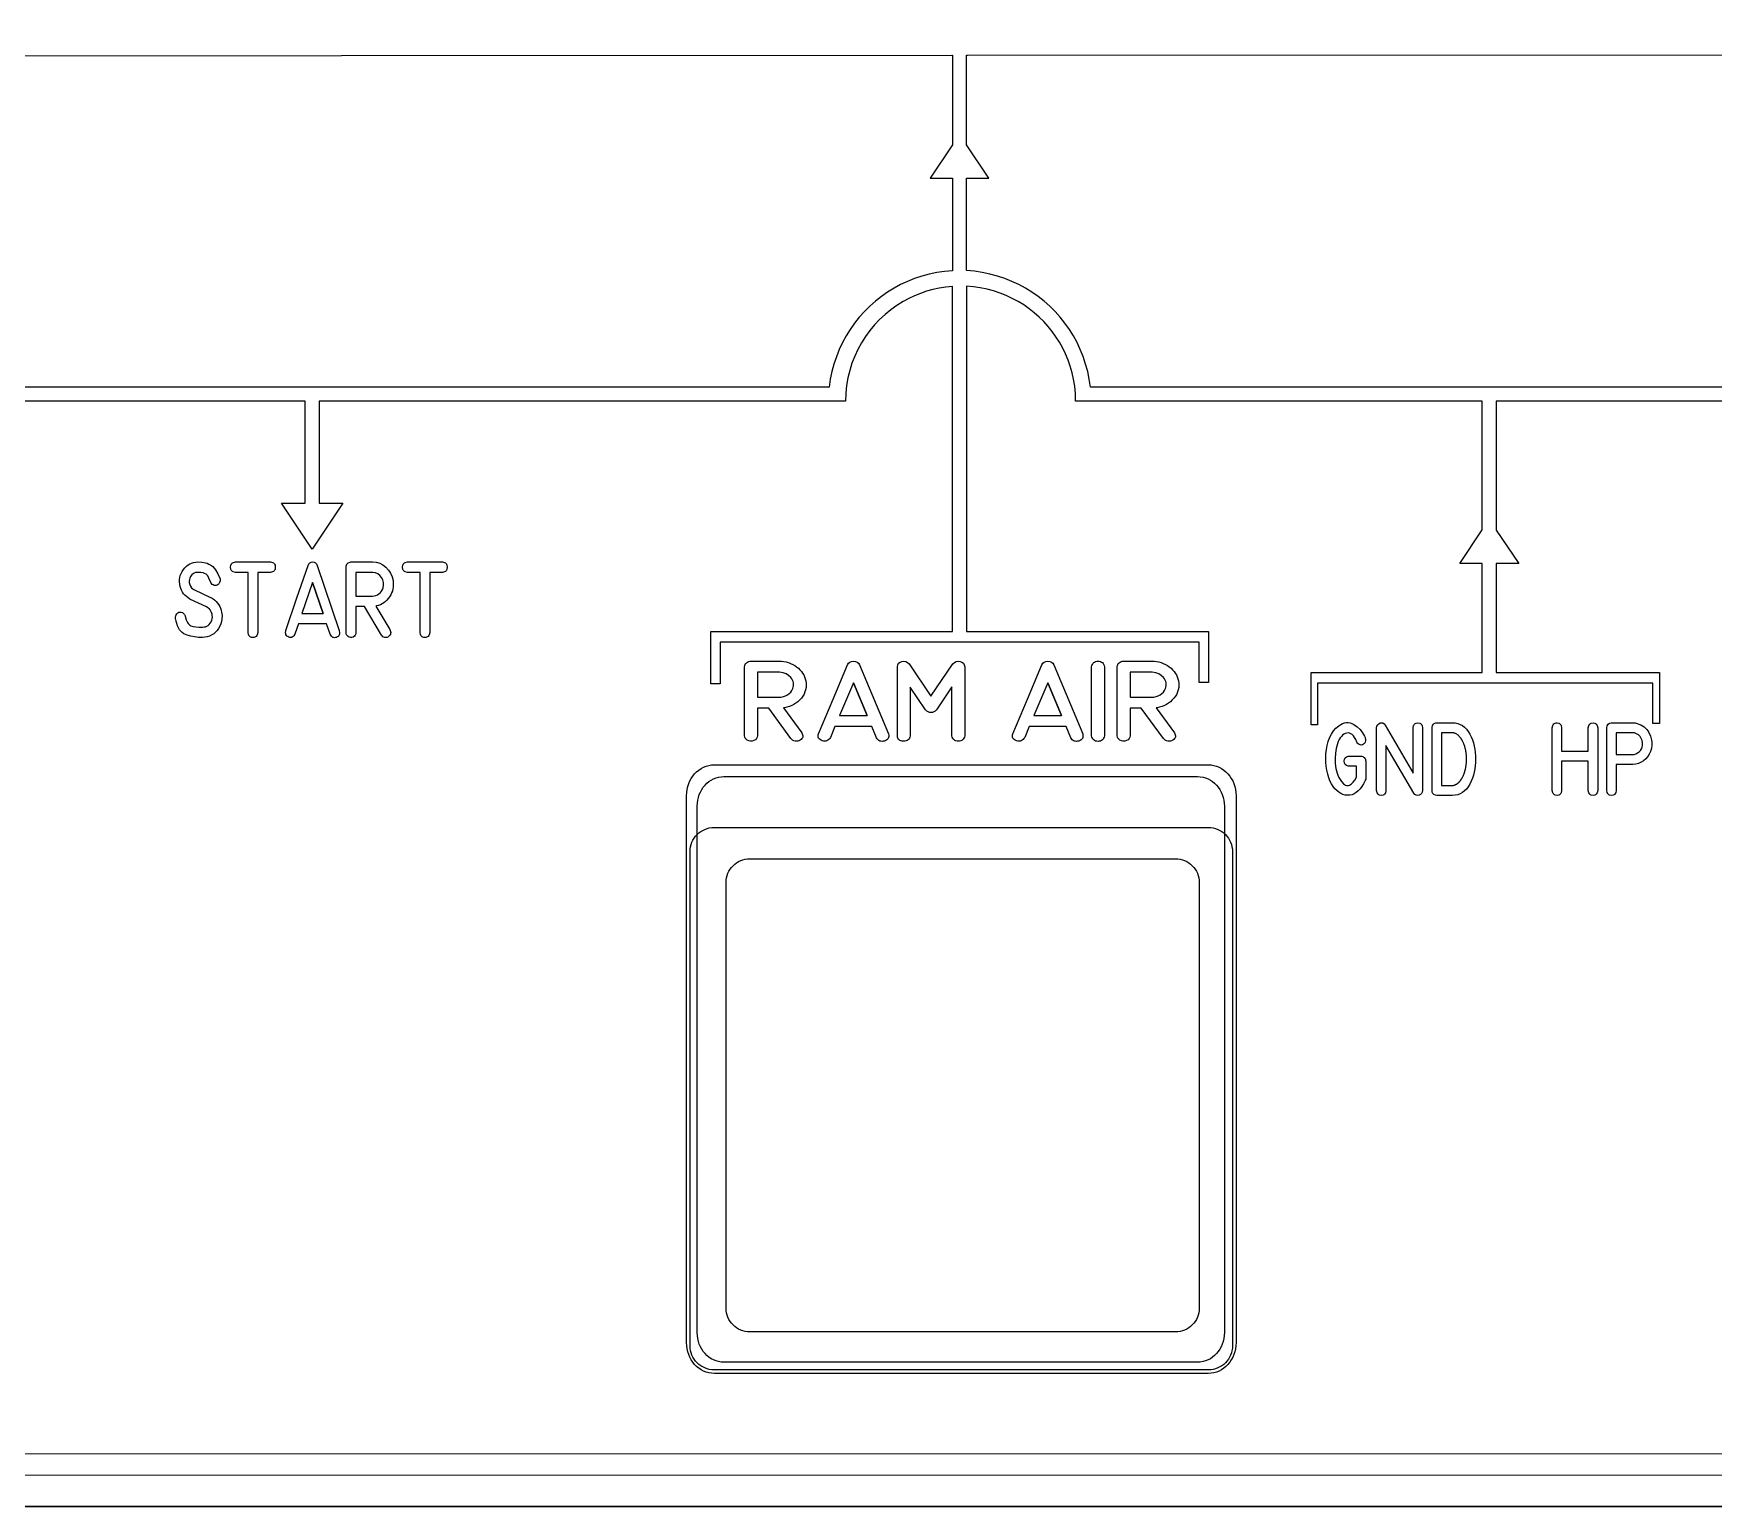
# Model space of a CAD drawing. Extents: x -1 to 333, y -1 to 144.
# Drawn here: x 86.3 to 158, y 31.6 to 94.5 of the extents above; entities that cross this region are included whole.
import ezdxf

# ---------------------------------------------------------------- set-up
doc = ezdxf.new("R2010")
doc.units = 0
for name, color, linetype in [('_BACKPANEL', 5, 'CONTINUOUS'), ('_ENGRAVING', 105, 'CONTINUOUS'), ('_TOPLAYER', 1, 'CONTINUOUS')]:
    doc.layers.add(name, color=color, linetype=linetype)

msp = doc.modelspace()

# ---------------------------------------------------------------- linework, layer by layer
at = {"layer": '_BACKPANEL'}
for points in [[(332.671, 144.363), (332.671, 139.666), (332.671, 130.272), (332.671, 120.878), (332.671, 41.031), (332.671, 31.637), (10.329, 31.637), (10.329, 41.031), (10.329, 120.878), (10.329, 130.272), (10.329, 139.666), (10.329, 144.363)], [(115.317, 60.615), (136.413, 60.615), (136.518, 60.609), (136.62, 60.594), (136.719, 60.568), (136.813, 60.534), (136.903, 60.491), (136.988, 60.44), (137.067, 60.38), (137.14, 60.314), (137.206, 60.241), (137.265, 60.162), (137.316, 60.078), (137.359, 59.988), (137.394, 59.893), (137.419, 59.795), (137.435, 59.692), (137.44, 59.587), (137.44, 38.492), (137.435, 38.387), (137.419, 38.284), (137.394, 38.186), (137.359, 38.091), (137.316, 38.001), (137.265, 37.917), (137.206, 37.838), (137.14, 37.765), (137.067, 37.699), (136.988, 37.64), (136.903, 37.588), (136.813, 37.545), (136.719, 37.511), (136.62, 37.485), (136.518, 37.47), (136.413, 37.465), (115.317, 37.465), (115.212, 37.47), (115.11, 37.485), (115.011, 37.511), (114.916, 37.545), (114.827, 37.588), (114.742, 37.64), (114.663, 37.699), (114.59, 37.765), (114.524, 37.838), (114.465, 37.917), (114.413, 38.001), (114.37, 38.091), (114.336, 38.186), (114.311, 38.284), (114.295, 38.387), (114.29, 38.492), (114.29, 59.587), (114.295, 59.692), (114.311, 59.795), (114.336, 59.893), (114.37, 59.988), (114.413, 60.078), (114.465, 60.162), (114.524, 60.241), (114.59, 60.314), (114.663, 60.38), (114.742, 60.44), (114.827, 60.491), (114.916, 60.534), (115.011, 60.568), (115.11, 60.594), (115.212, 60.609)]]:
    msp.add_lwpolyline(points, close=True, dxfattribs=at)
at = {"layer": '_ENGRAVING'}
for points in [[(73.351, 93.548), (125.46, 93.572), (125.487, 93.572), (125.487, 89.756), (124.53, 88.322), (125.487, 88.322), (125.487, 84.377), (125.151, 84.347), (124.821, 84.299), (124.496, 84.232), (124.179, 84.146), (123.869, 84.043), (123.567, 83.923), (123.275, 83.786), (122.993, 83.634), (122.717, 83.463), (122.452, 83.277), (122.198, 83.076), (121.956, 82.861), (121.727, 82.633), (121.512, 82.391), (121.31, 82.138), (121.123, 81.872), (120.951, 81.596), (120.795, 81.31), (120.655, 81.013), (120.532, 80.708), (120.427, 80.395), (120.34, 80.073), (120.271, 79.745), (120.223, 79.41), (73.353, 79.41)], [(216.263, 79.41), (131.377, 79.41), (131.328, 79.745), (131.26, 80.073), (131.173, 80.395), (131.068, 80.709), (130.945, 81.014), (130.805, 81.31), (130.649, 81.596), (130.477, 81.873), (130.29, 82.138), (130.088, 82.391), (129.872, 82.633), (129.643, 82.861), (129.402, 83.076), (129.148, 83.277), (128.882, 83.463), (128.606, 83.634), (128.322, 83.787), (128.027, 83.924), (127.722, 84.045), (127.408, 84.149), (127.086, 84.235), (126.758, 84.302), (126.425, 84.351), (126.087, 84.38), (126.087, 88.322), (127.043, 88.322), (126.087, 89.754), (126.087, 93.572), (126.136, 93.572), (267.289, 93.638)], [(171.068, 78.81), (148.702, 78.809), (148.702, 73.306), (149.656, 71.876), (148.702, 71.876), (148.702, 67.225), (155.668, 67.226), (155.668, 65.05), (155.388, 65.05), (155.388, 66.777), (141.078, 66.777), (141.072, 66.777), (141.072, 64.989), (140.793, 64.989), (140.793, 67.225), (140.793, 67.226), (147.87, 67.226), (148.102, 67.225), (148.102, 71.876), (147.143, 71.876), (148.102, 73.312), (148.102, 78.809), (131.427, 78.81), (130.746, 78.81), (130.736, 79.135), (130.705, 79.456), (130.659, 79.742), (130.596, 80.023), (130.518, 80.298), (130.424, 80.565), (130.315, 80.826), (130.193, 81.078), (130.056, 81.322), (129.906, 81.558), (129.744, 81.784), (129.569, 82), (129.383, 82.206), (129.185, 82.401), (128.976, 82.585), (128.758, 82.756), (128.529, 82.916), (128.292, 83.062), (128.043, 83.197), (127.784, 83.318), (127.518, 83.423), (127.244, 83.514), (126.963, 83.589), (126.676, 83.648), (126.384, 83.689), (126.087, 83.714), (126.087, 68.976), (136.418, 68.976), (136.418, 66.8), (136.019, 66.8), (136.019, 68.527), (115.576, 68.527), (115.567, 68.527), (115.567, 66.739), (115.168, 66.739), (115.168, 68.975), (115.168, 68.976), (125.278, 68.976), (125.487, 68.976), (125.487, 83.708), (125.204, 83.679), (124.926, 83.635), (124.652, 83.575), (124.383, 83.5), (124.121, 83.411), (123.866, 83.308), (123.619, 83.192), (123.381, 83.062), (123.112, 82.895), (122.854, 82.711), (122.609, 82.511), (122.378, 82.296), (122.161, 82.066), (121.959, 81.823), (121.773, 81.567), (121.603, 81.299), (121.45, 81.02), (121.316, 80.73), (121.199, 80.43), (121.103, 80.122), (121.026, 79.804), (120.971, 79.479), (120.937, 79.148), (120.926, 78.81), (98.459, 78.81), (98.459, 74.454), (99.467, 74.454), (98.159, 72.492), (96.85, 74.454), (97.859, 74.454), (97.859, 78.81), (73.353, 78.81)], [(326.47, 33.88), (16.01, 33.865), (15.92, 33.856), (15.836, 33.83), (15.759, 33.788), (15.693, 33.733), (15.639, 33.666), (15.597, 33.59), (15.571, 33.505), (15.562, 33.414), (15.572, 33.323), (15.598, 33.239), (15.64, 33.163), (15.695, 33.096), (15.761, 33.041), (15.837, 33), (15.922, 32.974), (16.012, 32.965), (326.47, 32.98)]]:
    msp.add_lwpolyline(points, dxfattribs=at)
for points in [[(93.811, 70.436), (93.834, 70.425), (93.861, 70.411), (93.885, 70.397), (93.908, 70.382), (93.932, 70.367), (94.001, 70.313), (94.064, 70.255), (94.12, 70.191), (94.168, 70.123), (94.21, 70.049), (94.245, 69.971), (94.273, 69.888), (94.293, 69.8), (94.31, 69.656), (94.305, 69.508), (94.288, 69.403), (94.258, 69.302), (94.217, 69.205), (94.164, 69.112), (94.102, 69.026), (94.032, 68.951), (93.955, 68.886), (93.87, 68.831), (93.774, 68.784), (93.676, 68.75), (93.577, 68.73), (93.476, 68.724), (93.307, 68.729), (93.141, 68.747), (92.98, 68.776), (92.822, 68.817), (92.747, 68.846), (92.677, 68.884), (92.614, 68.932), (92.555, 68.99), (92.502, 69.057), (92.455, 69.135), (92.414, 69.222), (92.378, 69.319), (92.351, 69.426), (92.331, 69.537), (92.325, 69.592), (92.333, 69.643), (92.352, 69.692), (92.383, 69.737), (92.422, 69.773), (92.466, 69.797), (92.515, 69.806), (92.568, 69.803), (92.622, 69.784), (92.667, 69.752), (92.703, 69.707), (92.73, 69.648), (92.735, 69.634), (92.777, 69.481), (92.832, 69.361), (92.865, 69.315), (92.901, 69.276), (92.94, 69.247), (92.982, 69.226), (93.079, 69.198), (93.193, 69.178), (93.324, 69.168), (93.473, 69.166), (93.542, 69.171), (93.606, 69.184), (93.664, 69.207), (93.717, 69.239), (93.764, 69.28), (93.805, 69.329), (93.84, 69.388), (93.87, 69.456), (93.889, 69.521), (93.897, 69.588), (93.896, 69.656), (93.885, 69.725), (93.864, 69.792), (93.836, 69.853), (93.8, 69.908), (93.756, 69.957), (93.707, 69.995), (93.644, 70.031), (92.961, 70.351), (92.939, 70.364), (92.859, 70.413), (92.787, 70.468), (92.723, 70.528), (92.667, 70.593), (92.619, 70.662), (92.579, 70.737), (92.547, 70.816), (92.522, 70.901), (92.503, 71.001), (92.494, 71.098), (92.495, 71.192), (92.507, 71.284), (92.53, 71.373), (92.563, 71.459), (92.606, 71.544), (92.66, 71.625), (92.722, 71.7), (92.788, 71.765), (92.859, 71.82), (92.934, 71.865), (93.014, 71.901), (93.099, 71.926), (93.188, 71.941), (93.282, 71.946), (93.445, 71.941), (93.598, 71.91), (93.672, 71.89), (93.747, 71.859), (93.835, 71.808), (93.912, 71.749), (93.977, 71.681), (94.032, 71.604), (94.126, 71.435), (94.211, 71.252), (94.224, 71.211), (94.229, 71.138), (94.209, 71.071), (94.172, 71.011), (94.141, 70.983), (94.102, 70.959), (94.061, 70.945), (94.018, 70.942), (93.973, 70.948), (93.93, 70.964), (93.892, 70.991), (93.86, 71.027), (93.833, 71.074), (93.751, 71.261), (93.699, 71.348), (93.629, 71.419), (93.567, 71.456), (93.499, 71.482), (93.404, 71.5), (93.268, 71.504), (93.175, 71.492), (93.093, 71.457), (93.023, 71.4), (92.965, 71.322), (92.935, 71.262), (92.916, 71.2), (92.909, 71.134), (92.912, 71.065), (92.929, 70.982), (92.961, 70.91), (93.006, 70.847), (93.066, 70.794), (93.079, 70.784), (93.095, 70.773), (93.111, 70.766), (93.129, 70.758)], [(95.424, 68.939), (95.424, 71.501), (94.882, 71.501), (94.792, 71.522), (94.757, 71.541), (94.728, 71.565), (94.705, 71.596), (94.689, 71.632), (94.676, 71.723), (94.69, 71.813), (94.706, 71.85), (94.728, 71.88), (94.757, 71.905), (94.793, 71.925), (94.882, 71.946), (96.38, 71.946), (96.47, 71.925), (96.505, 71.906), (96.533, 71.881), (96.556, 71.85), (96.572, 71.814), (96.585, 71.723), (96.572, 71.632), (96.556, 71.595), (96.534, 71.565), (96.505, 71.54), (96.47, 71.521), (96.38, 71.501), (95.84, 71.501), (95.84, 68.939), (95.814, 68.842), (95.794, 68.804), (95.769, 68.772), (95.739, 68.748), (95.705, 68.731), (95.666, 68.722), (95.623, 68.719), (95.579, 68.723), (95.541, 68.734), (95.508, 68.751), (95.481, 68.776), (95.459, 68.806), (95.442, 68.844)], [(97.036, 69.023), (97.509, 70.412), (97.983, 71.801), (98.014, 71.863), (98.056, 71.909), (98.11, 71.936), (98.177, 71.946), (98.243, 71.937), (98.298, 71.91), (98.34, 71.865), (98.371, 71.801), (99.317, 69.015), (99.326, 68.914), (99.32, 68.871), (99.308, 68.832), (99.289, 68.799), (99.263, 68.77), (99.23, 68.747), (99.191, 68.728), (99.149, 68.716), (99.11, 68.712), (99.073, 68.717), (99.039, 68.729), (99.007, 68.75), (98.978, 68.779), (98.926, 68.861), (98.774, 69.311), (97.571, 69.311), (97.424, 68.872), (97.372, 68.789), (97.342, 68.76), (97.309, 68.74), (97.275, 68.728), (97.237, 68.724), (97.198, 68.729), (97.155, 68.742), (97.115, 68.761), (97.082, 68.785), (97.057, 68.813), (97.038, 68.846), (97.027, 68.884), (97.023, 68.926)], [(101.472, 69.061), (101.504, 68.975), (101.509, 68.935), (101.506, 68.897), (101.496, 68.86), (101.478, 68.826), (101.419, 68.761), (101.382, 68.739), (101.343, 68.726), (101.301, 68.721), (101.256, 68.725), (101.213, 68.738), (101.176, 68.758), (101.146, 68.787), (101.121, 68.823), (100.393, 70.05), (100.024, 70.05), (100.024, 68.941), (100.017, 68.877), (99.995, 68.823), (99.959, 68.778), (99.908, 68.743), (99.85, 68.722), (99.795, 68.719), (99.741, 68.733), (99.689, 68.766), (99.654, 68.801), (99.629, 68.842), (99.613, 68.889), (99.608, 68.941), (99.608, 71.725), (99.612, 71.769), (99.623, 71.81), (99.642, 71.847), (99.668, 71.881), (99.7, 71.909), (99.735, 71.929), (99.773, 71.942), (99.815, 71.946), (100.731, 71.946), (100.891, 71.932), (101.04, 71.889), (101.178, 71.819), (101.306, 71.721), (101.416, 71.601), (101.503, 71.466), (101.567, 71.317), (101.608, 71.152), (101.619, 71.06), (101.622, 70.969), (101.616, 70.881), (101.602, 70.793), (101.58, 70.707), (101.549, 70.623), (101.509, 70.54), (101.461, 70.459), (101.407, 70.382), (101.348, 70.314), (101.285, 70.253), (101.218, 70.2), (101.147, 70.155), (101.071, 70.118), (100.991, 70.089), (100.907, 70.068), (100.879, 70.063)], [(102.762, 68.939), (102.762, 71.501), (102.221, 71.501), (102.13, 71.522), (102.095, 71.541), (102.066, 71.565), (102.043, 71.596), (102.027, 71.632), (102.015, 71.723), (102.028, 71.813), (102.044, 71.85), (102.067, 71.88), (102.095, 71.905), (102.131, 71.925), (102.221, 71.946), (103.719, 71.946), (103.808, 71.925), (103.843, 71.906), (103.872, 71.881), (103.894, 71.85), (103.91, 71.814), (103.923, 71.723), (103.911, 71.632), (103.895, 71.595), (103.872, 71.565), (103.844, 71.54), (103.808, 71.521), (103.719, 71.501), (103.178, 71.501), (103.178, 68.939), (103.152, 68.842), (103.132, 68.804), (103.107, 68.772), (103.077, 68.748), (103.043, 68.731), (103.004, 68.722), (102.961, 68.719), (102.917, 68.723), (102.879, 68.734), (102.847, 68.751), (102.819, 68.776), (102.797, 68.806), (102.78, 68.844)], [(98.624, 69.754), (98.175, 71.077), (97.723, 69.754)], [(98.175, 71.077), (98.624, 69.754)], [(100.731, 70.493), (100.805, 70.499), (100.876, 70.517), (100.944, 70.548), (101.01, 70.591), (101.068, 70.643), (101.116, 70.703), (101.154, 70.771), (101.182, 70.846), (101.204, 70.964), (101.2, 71.077), (101.172, 71.184), (101.118, 71.285), (101.045, 71.372), (100.96, 71.437), (100.862, 71.48), (100.752, 71.501), (100.024, 71.501), (100.024, 70.493)], [(119.053, 64.657), (119.078, 64.61), (119.094, 64.566), (119.101, 64.524), (119.097, 64.483), (119.083, 64.444), (119.06, 64.408), (119.026, 64.373), (118.983, 64.34), (118.935, 64.316), (118.884, 64.302), (118.829, 64.297), (118.77, 64.301), (118.714, 64.315), (118.666, 64.336), (118.626, 64.366), (118.594, 64.405), (117.643, 65.704), (117.161, 65.704), (117.161, 64.53), (117.151, 64.462), (117.123, 64.405), (117.075, 64.358), (117.008, 64.32), (116.933, 64.298), (116.861, 64.294), (116.791, 64.31), (116.723, 64.345), (116.677, 64.382), (116.643, 64.425), (116.624, 64.474), (116.617, 64.53), (116.617, 67.477), (116.622, 67.524), (116.636, 67.567), (116.661, 67.607), (116.695, 67.643), (116.736, 67.673), (116.782, 67.694), (116.832, 67.707), (116.887, 67.711), (118.084, 67.711), (118.191, 67.707), (118.293, 67.696), (118.392, 67.678), (118.488, 67.652), (118.58, 67.618), (118.668, 67.577), (118.753, 67.529), (118.835, 67.473), (118.91, 67.412), (118.979, 67.346), (119.039, 67.277), (119.093, 67.204), (119.138, 67.126), (119.176, 67.045), (119.207, 66.96), (119.23, 66.87), (119.245, 66.773), (119.248, 66.677), (119.241, 66.583), (119.222, 66.491), (119.193, 66.4), (119.152, 66.311), (119.101, 66.223), (119.038, 66.137), (118.967, 66.056), (118.89, 65.983), (118.808, 65.919), (118.721, 65.863), (118.627, 65.815), (118.528, 65.776), (118.424, 65.745), (118.314, 65.723), (118.277, 65.717)], [(119.774, 64.616), (120.392, 66.087), (121.012, 67.558), (121.051, 67.624), (121.107, 67.672), (121.178, 67.701), (121.264, 67.711), (121.351, 67.702), (121.423, 67.673), (121.479, 67.625), (121.519, 67.558), (122.755, 64.608), (122.765, 64.552), (122.766, 64.501), (122.759, 64.455), (122.743, 64.415), (122.718, 64.379), (122.684, 64.349), (122.641, 64.324), (122.589, 64.305), (122.535, 64.292), (122.484, 64.288), (122.436, 64.292), (122.391, 64.305), (122.35, 64.327), (122.311, 64.358), (122.276, 64.397), (122.244, 64.445), (122.045, 64.922), (120.474, 64.922), (120.281, 64.456), (120.248, 64.408), (120.213, 64.369), (120.174, 64.338), (120.132, 64.317), (120.086, 64.304), (120.037, 64.3), (119.985, 64.305), (119.93, 64.319), (119.878, 64.339), (119.835, 64.365), (119.801, 64.395), (119.777, 64.429), (119.762, 64.469), (119.757, 64.513), (119.761, 64.563)], [(126.01, 64.528), (125.997, 64.473), (125.977, 64.426), (125.952, 64.386), (125.921, 64.353), (125.884, 64.328), (125.841, 64.31), (125.792, 64.299), (125.738, 64.295), (125.683, 64.299), (125.634, 64.31), (125.591, 64.328), (125.555, 64.354), (125.524, 64.387), (125.499, 64.427), (125.48, 64.474), (125.467, 64.528), (125.467, 66.612), (124.805, 65.632), (124.751, 65.584), (124.693, 65.549), (124.632, 65.526), (124.569, 65.517), (124.506, 65.523), (124.446, 65.544), (124.389, 65.58), (124.336, 65.632), (123.679, 66.607), (123.681, 64.528), (123.67, 64.474), (123.652, 64.427), (123.627, 64.387), (123.596, 64.354), (123.558, 64.329), (123.513, 64.311), (123.461, 64.3), (123.402, 64.297), (123.344, 64.301), (123.293, 64.312), (123.248, 64.33), (123.211, 64.355), (123.182, 64.388), (123.159, 64.427), (123.143, 64.474), (123.135, 64.528), (123.135, 67.474), (123.153, 67.56), (123.191, 67.627), (123.25, 67.675), (123.33, 67.704), (123.417, 67.711), (123.498, 67.696), (123.573, 67.658), (123.642, 67.598), (124.57, 66.218), (125.507, 67.598), (125.576, 67.658), (125.651, 67.696), (125.731, 67.711), (125.817, 67.703), (125.895, 67.674), (125.953, 67.626), (125.992, 67.56), (126.01, 67.474)], [(128.067, 64.616), (128.685, 66.087), (129.305, 67.558), (129.344, 67.624), (129.4, 67.672), (129.471, 67.701), (129.557, 67.711), (129.644, 67.702), (129.715, 67.673), (129.771, 67.625), (129.812, 67.558), (131.048, 64.608), (131.058, 64.552), (131.059, 64.501), (131.052, 64.455), (131.035, 64.415), (131.01, 64.379), (130.976, 64.349), (130.934, 64.324), (130.882, 64.305), (130.828, 64.292), (130.777, 64.288), (130.729, 64.292), (130.684, 64.305), (130.642, 64.327), (130.604, 64.358), (130.569, 64.397), (130.537, 64.445), (130.338, 64.922), (128.767, 64.922), (128.574, 64.456), (128.541, 64.408), (128.505, 64.369), (128.466, 64.338), (128.424, 64.317), (128.379, 64.304), (128.33, 64.3), (128.278, 64.305), (128.223, 64.319), (128.17, 64.339), (128.128, 64.365), (128.094, 64.395), (128.07, 64.429), (128.055, 64.469), (128.05, 64.513), (128.053, 64.563)], [(131.975, 64.525), (131.962, 64.47), (131.942, 64.422), (131.917, 64.381), (131.886, 64.349), (131.848, 64.323), (131.805, 64.305), (131.756, 64.294), (131.701, 64.29), (131.646, 64.294), (131.596, 64.305), (131.553, 64.324), (131.516, 64.349), (131.485, 64.382), (131.46, 64.422), (131.441, 64.47), (131.428, 64.525), (131.428, 67.474), (131.441, 67.529), (131.46, 67.577), (131.485, 67.618), (131.516, 67.651), (131.553, 67.677), (131.596, 67.695), (131.646, 67.706), (131.701, 67.71), (131.756, 67.707), (131.805, 67.696), (131.848, 67.677), (131.886, 67.652), (131.917, 67.618), (131.942, 67.578), (131.962, 67.53), (131.975, 67.474)], [(134.959, 64.657), (134.985, 64.61), (135.001, 64.566), (135.007, 64.524), (135.003, 64.483), (134.99, 64.444), (134.966, 64.408), (134.933, 64.373), (134.889, 64.34), (134.841, 64.316), (134.79, 64.302), (134.735, 64.297), (134.676, 64.301), (134.62, 64.315), (134.572, 64.336), (134.532, 64.366), (134.5, 64.405), (133.549, 65.704), (133.067, 65.704), (133.067, 64.53), (133.057, 64.462), (133.029, 64.405), (132.981, 64.358), (132.915, 64.32), (132.84, 64.298), (132.767, 64.294), (132.697, 64.31), (132.629, 64.345), (132.583, 64.382), (132.55, 64.425), (132.53, 64.474), (132.523, 64.53), (132.523, 67.477), (132.528, 67.524), (132.543, 67.567), (132.567, 67.607), (132.601, 67.643), (132.643, 67.673), (132.688, 67.694), (132.738, 67.707), (132.793, 67.711), (133.991, 67.711), (134.097, 67.707), (134.2, 67.696), (134.299, 67.678), (134.394, 67.652), (134.486, 67.618), (134.575, 67.577), (134.66, 67.529), (134.741, 67.473), (134.817, 67.412), (134.885, 67.346), (134.946, 67.277), (134.999, 67.204), (135.044, 67.126), (135.083, 67.045), (135.113, 66.96), (135.136, 66.87), (135.151, 66.773), (135.155, 66.677), (135.147, 66.583), (135.129, 66.491), (135.099, 66.4), (135.059, 66.311), (135.007, 66.223), (134.944, 66.137), (134.873, 66.056), (134.797, 65.983), (134.715, 65.919), (134.627, 65.863), (134.534, 65.815), (134.435, 65.776), (134.33, 65.745), (134.22, 65.723), (134.184, 65.717)], [(118.084, 66.173), (118.181, 66.179), (118.274, 66.199), (118.363, 66.231), (118.448, 66.276), (118.525, 66.332), (118.588, 66.396), (118.637, 66.467), (118.673, 66.547), (118.691, 66.61), (118.701, 66.672), (118.703, 66.732), (118.697, 66.791), (118.683, 66.849), (118.66, 66.904), (118.629, 66.959), (118.59, 67.011), (118.495, 67.103), (118.383, 67.172), (118.256, 67.218), (118.111, 67.241), (117.161, 67.241), (117.161, 66.173)], [(121.849, 65.391), (121.263, 66.792), (120.672, 65.391)], [(121.263, 66.792), (121.849, 65.391)], [(130.142, 65.391), (129.555, 66.792), (128.965, 65.391)], [(129.555, 66.792), (130.142, 65.391)], [(133.991, 66.173), (134.087, 66.179), (134.18, 66.199), (134.269, 66.231), (134.354, 66.276), (134.431, 66.332), (134.494, 66.396), (134.543, 66.467), (134.579, 66.547), (134.597, 66.61), (134.608, 66.672), (134.61, 66.732), (134.603, 66.791), (134.589, 66.849), (134.566, 66.904), (134.535, 66.959), (134.496, 67.011), (134.401, 67.103), (134.29, 67.172), (134.162, 67.218), (134.018, 67.241), (133.067, 67.241), (133.067, 66.173)], [(142.392, 63.232), (142.379, 63.234), (142.303, 63.255), (142.249, 63.298), (142.217, 63.36), (142.206, 63.444), (142.217, 63.528), (142.249, 63.591), (142.303, 63.633), (142.379, 63.655), (142.392, 63.658), (142.405, 63.658), (142.928, 63.658), (142.968, 63.654), (143.004, 63.642), (143.038, 63.622), (143.069, 63.595), (143.095, 63.562), (143.113, 63.526), (143.124, 63.486), (143.128, 63.444), (143.128, 62.676), (143.111, 62.637), (143.101, 62.613), (143.091, 62.59), (143.08, 62.567), (143.068, 62.544), (143.059, 62.522), (143.047, 62.499), (143.034, 62.476), (142.964, 62.359), (142.888, 62.258), (142.809, 62.173), (142.726, 62.104), (142.638, 62.051), (142.547, 62.014), (142.451, 61.993), (142.351, 61.988), (142.25, 61.998), (142.154, 62.023), (142.062, 62.062), (141.975, 62.117), (141.891, 62.186), (141.811, 62.269), (141.735, 62.368), (141.664, 62.481), (141.602, 62.602), (141.549, 62.738), (141.504, 62.889), (141.468, 63.054), (141.442, 63.227), (141.427, 63.402), (141.423, 63.579), (141.43, 63.758), (141.449, 63.936), (141.482, 64.109), (141.528, 64.278), (141.587, 64.443), (141.66, 64.597), (141.75, 64.734), (141.856, 64.855), (141.979, 64.959), (142.06, 65.011), (142.141, 65.051), (142.221, 65.077), (142.301, 65.091), (142.38, 65.091), (142.459, 65.078), (142.537, 65.053), (142.614, 65.014), (142.759, 64.914), (142.885, 64.796), (142.991, 64.66), (143.077, 64.506), (143.088, 64.482), (143.097, 64.46), (143.108, 64.438), (143.124, 64.369), (143.123, 64.307), (143.106, 64.252), (143.071, 64.203), (143.029, 64.166), (142.985, 64.144), (142.94, 64.134), (142.893, 64.139), (142.847, 64.154), (142.807, 64.18), (142.773, 64.215), (142.744, 64.26), (142.701, 64.363), (142.655, 64.449), (142.606, 64.52), (142.554, 64.576), (142.499, 64.616), (142.441, 64.641), (142.38, 64.65), (142.316, 64.644), (142.252, 64.624), (142.193, 64.594), (142.138, 64.553), (142.087, 64.501), (142.04, 64.439), (141.997, 64.365), (141.958, 64.281), (141.924, 64.186), (141.869, 63.989), (141.835, 63.784), (141.819, 63.572), (141.823, 63.352), (141.85, 63.137), (141.874, 63.034), (141.904, 62.935), (141.942, 62.84), (141.986, 62.748), (142.037, 62.659), (142.095, 62.575), (142.18, 62.479), (142.223, 62.445), (142.265, 62.422), (142.308, 62.408), (142.352, 62.404), (142.395, 62.41), (142.439, 62.426), (142.521, 62.477), (142.595, 62.546), (142.659, 62.632), (142.714, 62.737), (142.729, 62.77), (142.729, 63.232)], [(145.55, 62.192), (145.541, 62.119), (145.514, 62.061), (145.469, 62.018), (145.406, 61.989), (145.338, 61.979), (145.278, 61.99), (145.226, 62.024), (145.182, 62.079), (143.991, 64.12), (143.991, 62.192), (143.966, 62.099), (143.925, 62.032), (143.898, 62.009), (143.866, 61.993), (143.79, 61.979), (143.714, 61.993), (143.682, 62.009), (143.655, 62.032), (143.614, 62.099), (143.591, 62.192), (143.591, 64.866), (143.608, 64.938), (143.639, 64.997), (143.684, 65.042), (143.742, 65.074), (143.804, 65.087), (143.861, 65.075), (143.912, 65.04), (143.958, 64.98), (145.15, 62.937), (145.15, 64.866), (145.173, 64.961), (145.192, 64.998), (145.215, 65.028), (145.243, 65.052), (145.276, 65.068), (145.356, 65.081), (145.436, 65.066), (145.468, 65.049), (145.494, 65.026), (145.516, 64.996), (145.533, 64.959), (145.55, 64.866)], [(146.156, 65.084), (146.824, 65.084), (146.945, 65.077), (147.057, 65.054), (147.162, 65.016), (147.26, 64.963), (147.349, 64.895), (147.431, 64.812), (147.504, 64.713), (147.57, 64.6), (147.629, 64.477), (147.679, 64.351), (147.722, 64.223), (147.757, 64.091), (147.784, 63.956), (147.803, 63.818), (147.815, 63.677), (147.819, 63.533), (147.815, 63.39), (147.803, 63.249), (147.784, 63.111), (147.756, 62.976), (147.721, 62.844), (147.679, 62.716), (147.628, 62.59), (147.57, 62.467), (147.503, 62.354), (147.43, 62.255), (147.348, 62.172), (147.259, 62.104), (147.162, 62.051), (147.057, 62.013), (146.944, 61.99), (146.824, 61.982), (146.156, 61.982), (146.159, 61.982), (146.156, 61.982), (146.105, 61.992), (146.04, 62.019), (145.994, 62.062), (145.967, 62.122), (145.959, 62.198), (145.957, 62.198), (145.959, 64.872), (145.957, 64.884), (145.975, 64.962), (146.019, 65.026), (146.049, 65.052), (146.082, 65.07), (146.118, 65.081), (146.157, 65.084)], [(146.824, 62.41), (146.83, 62.41), (146.837, 62.41), (146.842, 62.41), (146.848, 62.411), (146.855, 62.412), (146.862, 62.413), (146.868, 62.413), (146.875, 62.414), (146.881, 62.415), (146.888, 62.416), (146.899, 62.419), (146.905, 62.421), (146.912, 62.425), (146.918, 62.426), (146.926, 62.428), (146.932, 62.429), (146.939, 62.432), (146.952, 62.438), (146.966, 62.444), (146.972, 62.447), (146.979, 62.45), (146.99, 62.458), (147.004, 62.466), (147.01, 62.469), (147.017, 62.475), (147.03, 62.484), (147.036, 62.488), (147.044, 62.493), (147.05, 62.497), (147.057, 62.504), (147.062, 62.507), (147.069, 62.513), (147.084, 62.525), (147.095, 62.537), (147.101, 62.543), (147.108, 62.55), (147.113, 62.557), (147.121, 62.564), (147.133, 62.576), (147.139, 62.582), (147.146, 62.59), (147.152, 62.597), (147.159, 62.605), (147.17, 62.62), (147.183, 62.637), (147.194, 62.653), (147.2, 62.662), (147.207, 62.67), (147.212, 62.679), (147.218, 62.688), (147.223, 62.698), (147.23, 62.708), (147.241, 62.726), (147.246, 62.736), (147.253, 62.746), (147.257, 62.756), (147.264, 62.766), (147.272, 62.785), (147.277, 62.796), (147.284, 62.808), (147.289, 62.818), (147.295, 62.829), (147.299, 62.84), (147.304, 62.852), (147.314, 62.875), (147.323, 62.899), (147.327, 62.91), (147.332, 62.923), (147.336, 62.935), (147.34, 62.949), (147.348, 62.973), (147.351, 62.985), (147.356, 62.999), (147.363, 63.025), (147.372, 63.05), (147.374, 63.063), (147.377, 63.078), (147.38, 63.09), (147.384, 63.105), (147.387, 63.116), (147.39, 63.131), (147.394, 63.159), (147.397, 63.172), (147.4, 63.187), (147.401, 63.199), (147.404, 63.214), (147.409, 63.243), (147.411, 63.256), (147.414, 63.271), (147.417, 63.3), (147.418, 63.313), (147.42, 63.329), (147.423, 63.358), (147.424, 63.387), (147.426, 63.417), (147.427, 63.446), (147.428, 63.46), (147.43, 63.476), (147.431, 63.489), (147.431, 63.505), (147.431, 63.518), (147.431, 63.533), (147.431, 63.548), (147.431, 63.562), (147.431, 63.577), (147.43, 63.593), (147.43, 63.606), (147.43, 63.621), (147.427, 63.652), (147.426, 63.679), (147.423, 63.711), (147.421, 63.738), (147.419, 63.767), (147.416, 63.78), (147.416, 63.795), (147.41, 63.824), (147.407, 63.837), (147.406, 63.851), (147.401, 63.88), (147.397, 63.909), (147.39, 63.936), (147.386, 63.962), (147.382, 63.975), (147.379, 63.989), (147.375, 64.002), (147.372, 64.017), (147.365, 64.042), (147.358, 64.068), (147.353, 64.079), (147.349, 64.092), (147.34, 64.118), (147.332, 64.142), (147.327, 64.154), (147.323, 64.167), (147.318, 64.177), (147.314, 64.189), (147.304, 64.212), (147.295, 64.233), (147.285, 64.256), (147.279, 64.266), (147.275, 64.276), (147.264, 64.297), (147.253, 64.316), (147.246, 64.326), (147.241, 64.336), (147.23, 64.354), (147.224, 64.363), (147.22, 64.373), (147.196, 64.407), (147.173, 64.441), (147.148, 64.471), (147.122, 64.5), (147.098, 64.525), (147.071, 64.548), (147.044, 64.571), (147.017, 64.591), (146.991, 64.607), (146.966, 64.621), (146.939, 64.632), (146.912, 64.642), (146.899, 64.646), (146.888, 64.651), (146.862, 64.656), (146.837, 64.657), (146.83, 64.657), (146.824, 64.657), (146.356, 64.657), (146.356, 62.41)], [(151.086, 62.192), (151.086, 64.869), (151.11, 64.964), (151.129, 65.002), (151.153, 65.032), (151.181, 65.055), (151.214, 65.072), (151.251, 65.081), (151.293, 65.084), (151.372, 65.069), (151.403, 65.052), (151.43, 65.028), (151.452, 64.998), (151.468, 64.962), (151.486, 64.869), (151.486, 63.868), (152.628, 63.868), (152.628, 64.869), (152.652, 64.963), (152.693, 65.03), (152.721, 65.053), (152.752, 65.07), (152.829, 65.084), (152.906, 65.071), (152.938, 65.054), (152.965, 65.03), (153.007, 64.963), (153.031, 64.869), (153.031, 62.192), (153.007, 62.098), (152.965, 62.032), (152.938, 62.008), (152.906, 61.992), (152.829, 61.979), (152.752, 61.992), (152.721, 62.009), (152.693, 62.032), (152.652, 62.099), (152.628, 62.192), (152.628, 63.438), (151.486, 63.438), (151.486, 62.192), (151.468, 62.1), (151.452, 62.064), (151.43, 62.034), (151.403, 62.011), (151.372, 61.994), (151.293, 61.979), (151.214, 61.992), (151.181, 62.008), (151.153, 62.031), (151.129, 62.061), (151.11, 62.098)], [(154.508, 65.084), (154.535, 65.084), (154.624, 65.074), (154.71, 65.056), (154.792, 65.03), (154.87, 64.997), (154.941, 64.957), (155.006, 64.911), (155.066, 64.86), (155.121, 64.802), (155.17, 64.739), (155.214, 64.67), (155.286, 64.513), (155.331, 64.346), (155.343, 64.264), (155.346, 64.181), (155.342, 64.1), (155.33, 64.018), (155.31, 63.938), (155.283, 63.858), (155.226, 63.738), (155.158, 63.632), (155.077, 63.54), (154.985, 63.461), (154.883, 63.398), (154.774, 63.35), (154.658, 63.318), (154.535, 63.302), (154.508, 63.3), (153.819, 63.3), (153.819, 62.196), (153.797, 62.103), (153.756, 62.036), (153.728, 62.013), (153.696, 61.996), (153.617, 61.982), (153.539, 61.996), (153.507, 62.013), (153.479, 62.036), (153.457, 62.066), (153.439, 62.103), (153.417, 62.196), (153.417, 64.872), (153.437, 64.956), (153.475, 65.019), (153.53, 65.062), (153.604, 65.084), (153.617, 65.084)], [(154.508, 64.657), (153.819, 64.657), (153.819, 63.729), (154.508, 63.729), (154.587, 63.736), (154.661, 63.758), (154.73, 63.794), (154.794, 63.844), (154.85, 63.905), (154.893, 63.973), (154.922, 64.049), (154.94, 64.132), (154.943, 64.233), (154.926, 64.328), (154.89, 64.417), (154.835, 64.499), (154.765, 64.568), (154.688, 64.618), (154.602, 64.647)], [(115.327, 63.29), (136.403, 63.29), (136.525, 63.283), (136.643, 63.263), (136.757, 63.23), (136.867, 63.186), (136.971, 63.131), (137.069, 63.065), (137.161, 62.989), (137.245, 62.904), (137.322, 62.811), (137.39, 62.709), (137.45, 62.6), (137.5, 62.485), (137.54, 62.364), (137.569, 62.237), (137.587, 62.106), (137.593, 61.971), (137.593, 38.63), (137.587, 38.495), (137.569, 38.363), (137.54, 38.237), (137.5, 38.116), (137.45, 38), (137.39, 37.892), (137.322, 37.79), (137.245, 37.697), (137.161, 37.612), (137.069, 37.536), (136.971, 37.47), (136.867, 37.415), (136.757, 37.37), (136.643, 37.338), (136.525, 37.318), (136.403, 37.311), (115.327, 37.311), (115.205, 37.318), (115.087, 37.338), (114.972, 37.37), (114.863, 37.415), (114.759, 37.47), (114.661, 37.536), (114.569, 37.612), (114.484, 37.697), (114.408, 37.79), (114.339, 37.892), (114.28, 38), (114.23, 38.116), (114.19, 38.237), (114.161, 38.363), (114.143, 38.495), (114.137, 38.63), (114.137, 61.971), (114.143, 62.106), (114.161, 62.237), (114.19, 62.364), (114.23, 62.485), (114.28, 62.6), (114.339, 62.709), (114.408, 62.811), (114.484, 62.904), (114.569, 62.989), (114.661, 63.065), (114.759, 63.131), (114.863, 63.186), (114.972, 63.23), (115.087, 63.263), (115.205, 63.283)], [(115.735, 62.79), (135.951, 62.79), (136.068, 62.783), (136.182, 62.764), (136.291, 62.733), (136.396, 62.69), (136.496, 62.637), (136.59, 62.573), (136.678, 62.5), (136.759, 62.419), (136.833, 62.329), (136.899, 62.231), (136.956, 62.126), (137.004, 62.015), (137.042, 61.899), (137.07, 61.777), (137.087, 61.651), (137.093, 61.521), (137.093, 39.058), (137.087, 38.928), (137.07, 38.802), (137.042, 38.68), (137.004, 38.564), (136.956, 38.453), (136.899, 38.348), (136.833, 38.25), (136.759, 38.16), (136.678, 38.079), (136.59, 38.006), (136.496, 37.942), (136.396, 37.889), (136.291, 37.846), (136.182, 37.815), (136.068, 37.796), (135.951, 37.79), (115.735, 37.79), (115.618, 37.796), (115.504, 37.815), (115.395, 37.846), (115.29, 37.889), (115.19, 37.942), (115.096, 38.006), (115.008, 38.079), (114.927, 38.16), (114.853, 38.25), (114.788, 38.348), (114.731, 38.453), (114.683, 38.564), (114.644, 38.68), (114.616, 38.802), (114.599, 38.928), (114.593, 39.058), (114.593, 61.521), (114.599, 61.651), (114.616, 61.777), (114.644, 61.899), (114.683, 62.015), (114.731, 62.126), (114.788, 62.231), (114.853, 62.329), (114.927, 62.419), (115.008, 62.5), (115.096, 62.573), (115.19, 62.637), (115.29, 62.69), (115.395, 62.733), (115.504, 62.764), (115.618, 62.783)]]:
    msp.add_lwpolyline(points, close=True, dxfattribs=at)
at = {"layer": '_TOPLAYER'}
msp.add_lwpolyline([(116.847, 59.283), (134.997, 59.283), (135.102, 59.278), (135.204, 59.262), (135.302, 59.237), (135.397, 59.203), (135.486, 59.16), (135.571, 59.108), (135.65, 59.049), (135.723, 58.983), (135.789, 58.911), (135.848, 58.832), (135.899, 58.747), (135.942, 58.658), (135.976, 58.563), (136.001, 58.465), (136.017, 58.363), (136.022, 58.258), (136.022, 40.108), (136.017, 40.003), (136.001, 39.901), (135.976, 39.803), (135.942, 39.709), (135.899, 39.619), (135.848, 39.534), (135.789, 39.455), (135.723, 39.383), (135.65, 39.317), (135.571, 39.258), (135.486, 39.206), (135.397, 39.163), (135.302, 39.129), (135.204, 39.104), (135.102, 39.088), (134.997, 39.083), (116.847, 39.083), (116.742, 39.088), (116.64, 39.104), (116.542, 39.129), (116.448, 39.163), (116.358, 39.206), (116.273, 39.258), (116.195, 39.317), (116.122, 39.383), (116.056, 39.455), (115.997, 39.534), (115.946, 39.619), (115.903, 39.709), (115.868, 39.803), (115.843, 39.901), (115.827, 40.003), (115.822, 40.108), (115.822, 58.258), (115.827, 58.363), (115.843, 58.465), (115.868, 58.563), (115.903, 58.658), (115.946, 58.747), (115.997, 58.832), (116.056, 58.911), (116.122, 58.983), (116.195, 59.049), (116.273, 59.108), (116.358, 59.16), (116.448, 59.203), (116.542, 59.237), (116.64, 59.262), (116.742, 59.278)], close=True, dxfattribs=at)
msp.add_lwpolyline([(12.6, 31.637), (104.667, 31.637), (152.493, 31.637), (244.559, 31.637)], dxfattribs=at)

doc.saveas('drawing.dxf')
